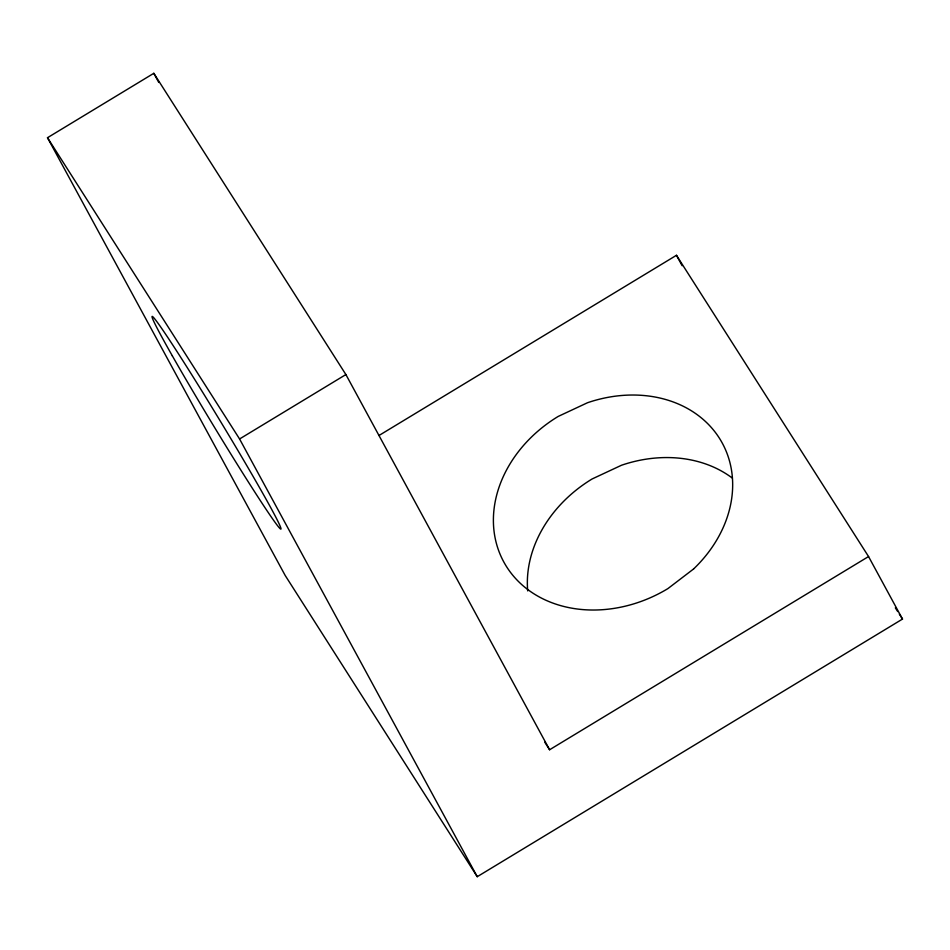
<?xml version="1.0" encoding="UTF-8"?>
<svg xmlns="http://www.w3.org/2000/svg" width="950" height="950" viewBox="0 0 950 950"><rect width="100%" height="100%" fill="white"/><g stroke="black" fill="none" stroke-linecap="round" stroke-linejoin="round"><path stroke-width="1.43" d="M868.549 556.546L902.5 619.068L477.244 876.696L285.166 575.439L47.5 137.714L153.817 73.304L345.895 374.561L549.599 749.752L868.549 556.546L676.471 255.289L379.038 435.468M477.244 876.696L239.578 438.971L345.895 374.561M895.328 607.822L897.714 611.574M899.318 614.068L902.5 619.068M544.825 742.259L549.599 749.752M47.5 137.714L239.578 438.971M676.471 255.289L682.124 265.703M153.817 73.304L158.757 82.424M527.701 590.9A124.367 101.994 -28.5 0 1 592.099 478.978L621.49 465.251A124.367 101.994 -28.5 0 1 732.082 477.909M693.559 568.991L667.909 588.596A124.367 101.994 -28.5 0 1 506.718 566.924A124.367 101.994 -28.5 0 1 558.149 416.456L587.539 402.717A124.367 101.994 -28.5 0 1 719.34 438.116A124.367 101.994 -28.5 0 1 693.559 568.991M172.318 355.822A124.367 4.097 58.8 0 0 279.348 527.867A124.367 4.097 58.8 0 0 197.944 384.655A124.367 4.097 58.8 0 0 172.318 355.822"/></g></svg>
